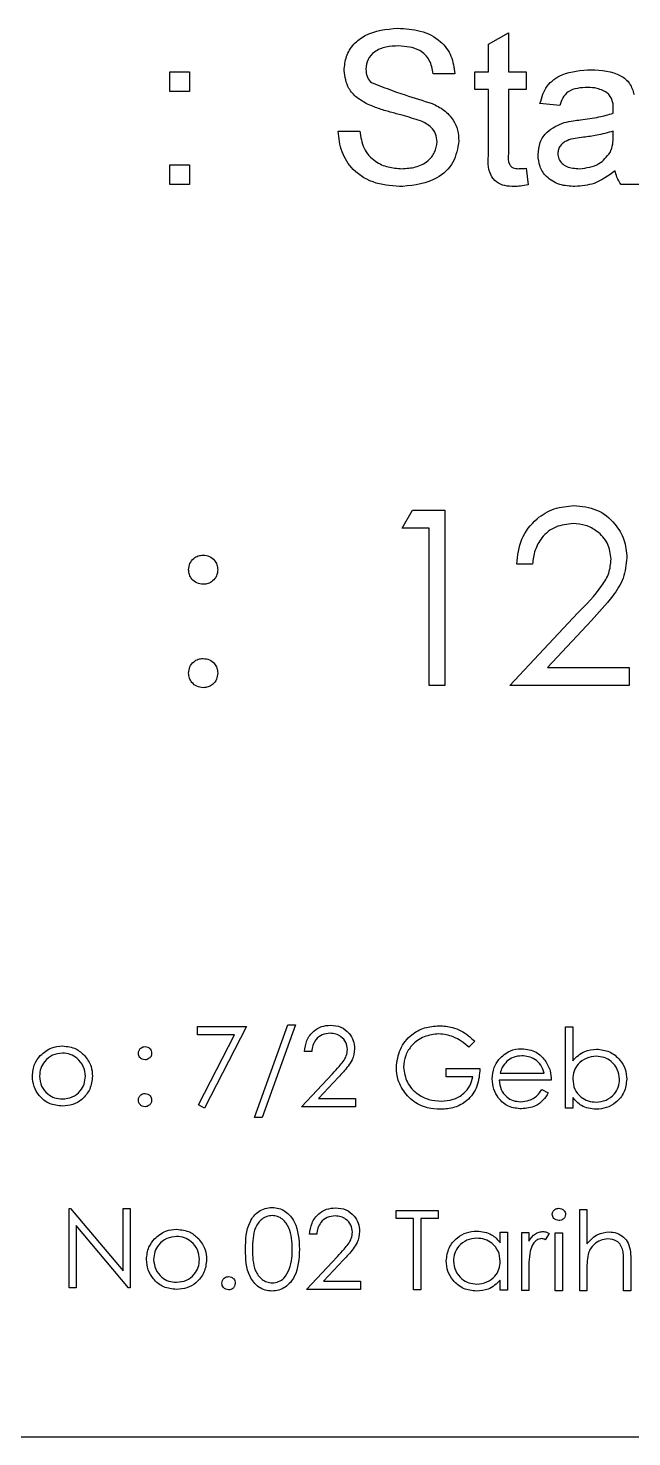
# Model space of a CAD drawing. Extents: x 150 to 4150, y 50 to 2920.
# Drawn here: x 1415.3 to 1439.4, y 2314.1 to 2370.3 of the extents above; entities that cross this region are included whole.
import ezdxf

# ---------------------------------------------------------------- set-up
doc = ezdxf.new("R2010")
doc.units = 0
doc.header["$LTSCALE"] = 10
doc.linetypes.add('SLD-KATı', pattern=[0])
doc.layers.get('0').update_dxf_attribs({"linetype": 'CONTINUOUS'})

msp = doc.modelspace()

# ---------------------------------------------------------------- linework, layer by layer
at = {"color": 7, "linetype": 'SLD-KATı'}
for p, q in [((1433.66, 2369.677), (1434.451, 2370.127)), ((1434.451, 2370.127), (1434.451, 2368.581)), ((1433.66, 2368.581), (1433.66, 2369.677)), ((1420.937, 2368.581), (1421.728, 2368.581)), ((1420.937, 2367.791), (1420.937, 2368.581)), ((1421.728, 2368.581), (1421.728, 2367.791)), ((1432.317, 2368.502), (1431.448, 2368.502)), ((1433.107, 2368.581), (1433.66, 2368.581)), ((1433.107, 2367.87), (1433.107, 2368.581)), ((1434.451, 2368.581), (1435.162, 2368.581)), ((1435.162, 2368.581), (1435.162, 2367.87)), ((1433.66, 2367.87), (1433.107, 2367.87)), ((1433.66, 2365.342), (1433.66, 2367.87)), ((1434.451, 2367.87), (1434.451, 2365.314)), ((1435.162, 2367.87), (1434.451, 2367.87)), ((1421.728, 2367.791), (1420.937, 2367.791)), ((1436.505, 2367.237), (1435.715, 2367.316)), ((1427.655, 2366.21), (1428.524, 2366.21)), ((1438.635, 2365.981), (1438.639, 2366.21)), ((1420.937, 2364.867), (1421.728, 2364.867)), ((1420.937, 2364.076), (1420.937, 2364.867)), ((1421.728, 2364.867), (1421.728, 2364.076)), ((1435.162, 2364.728), (1435.241, 2364.065)), ((1421.728, 2364.076), (1420.937, 2364.076)), ((1439.745, 2364.076), (1438.955, 2364.076)), ((1430.209, 2350.358), (1430.62, 2351.076)), ((1430.62, 2351.076), (1431.914, 2351.076)), ((1431.914, 2351.076), (1431.914, 2344.076)), ((1431.286, 2350.358), (1430.209, 2350.358)), ((1431.286, 2344.076), (1431.286, 2350.358)), ((1435.414, 2348.923), (1434.786, 2348.923)), ((1434.517, 2344.076), (1437.232, 2346.973)), ((1437.767, 2346.664), (1436.016, 2344.794)), ((1436.016, 2344.794), (1439.273, 2344.794)), ((1439.273, 2344.794), (1439.273, 2344.076)), ((1431.914, 2344.076), (1431.286, 2344.076)), ((1439.273, 2344.076), (1434.517, 2344.076)), ((1422.042, 2330.458), (1423.996, 2330.458)), ((1422.042, 2330.132), (1422.042, 2330.458)), ((1423.996, 2330.458), (1422.327, 2327.201)), ((1424.322, 2326.82), (1425.65, 2330.525)), ((1425.95, 2330.525), (1424.622, 2326.82)), ((1425.65, 2330.525), (1425.95, 2330.525)), ((1436.737, 2330.452), (1437.022, 2330.452)), ((1436.737, 2327.196), (1436.737, 2330.452)), ((1437.022, 2330.452), (1437.022, 2329.095)), ((1423.514, 2330.132), (1422.042, 2330.132)), ((1422.081, 2327.337), (1423.514, 2330.132)), ((1433.114, 2329.868), (1432.87, 2329.637)), ((1426.601, 2329.455), (1426.316, 2329.455)), ((1426.194, 2327.257), (1427.425, 2328.571)), ((1431.974, 2328.782), (1433.317, 2328.782)), ((1431.974, 2328.456), (1431.974, 2328.782)), ((1434.121, 2328.597), (1435.882, 2328.597)), ((1427.668, 2328.43), (1426.874, 2327.583)), ((1433.033, 2328.456), (1431.974, 2328.456)), ((1436.167, 2328.312), (1434.091, 2328.312)), ((1435.792, 2327.945), (1436.045, 2327.812)), ((1422.327, 2327.201), (1422.081, 2327.337)), ((1426.874, 2327.583), (1428.352, 2327.583)), ((1428.352, 2327.583), (1428.352, 2327.257)), ((1437.022, 2327.625), (1437.022, 2327.196)), ((1424.622, 2326.82), (1424.322, 2326.82)), ((1428.352, 2327.257), (1426.194, 2327.257)), ((1437.022, 2327.196), (1436.737, 2327.196)), ((1416.911, 2323.197), (1416.971, 2323.197)), ((1416.911, 2320.022), (1416.911, 2323.197)), ((1416.971, 2323.197), (1419.068, 2320.698)), ((1419.068, 2323.197), (1419.353, 2323.197)), ((1419.068, 2320.698), (1419.068, 2323.197)), ((1419.353, 2323.197), (1419.353, 2320.022)), ((1429.977, 2323.117), (1431.646, 2323.117)), ((1429.977, 2322.792), (1429.977, 2323.117)), ((1431.646, 2323.117), (1431.646, 2322.792)), ((1437.304, 2323.157), (1437.589, 2323.157)), ((1437.304, 2319.901), (1437.304, 2323.157)), ((1437.589, 2323.157), (1437.589, 2321.783)), ((1417.196, 2322.515), (1417.196, 2320.022)), ((1419.288, 2320.022), (1417.196, 2322.515)), ((1430.669, 2322.792), (1429.977, 2322.792)), ((1430.669, 2319.942), (1430.669, 2322.792)), ((1430.954, 2322.792), (1430.954, 2319.942)), ((1431.646, 2322.792), (1430.954, 2322.792)), ((1426.802, 2322.162), (1426.517, 2322.162)), ((1434.129, 2321.823), (1434.129, 2322.252)), ((1434.129, 2322.252), (1434.414, 2322.252)), ((1434.414, 2322.252), (1434.414, 2319.932)), ((1434.984, 2322.234), (1435.269, 2322.234)), ((1434.984, 2319.914), (1434.984, 2322.234)), ((1435.269, 2322.234), (1435.269, 2321.892)), ((1436.083, 2322.195), (1435.926, 2321.948)), ((1436.327, 2322.226), (1436.612, 2322.226)), ((1436.327, 2319.906), (1436.327, 2322.226)), ((1436.612, 2322.226), (1436.612, 2319.906)), ((1426.395, 2319.964), (1427.627, 2321.278)), ((1427.869, 2321.137), (1427.075, 2320.29)), ((1435.269, 2320.694), (1435.269, 2319.914)), ((1437.589, 2320.739), (1437.589, 2319.901)), ((1439.054, 2319.901), (1439.054, 2320.992)), ((1439.339, 2321.085), (1439.339, 2319.901)), ((1417.196, 2320.022), (1416.911, 2320.022)), ((1419.353, 2320.022), (1419.288, 2320.022)), ((1427.075, 2320.29), (1428.553, 2320.29)), ((1428.553, 2320.29), (1428.553, 2319.964)), ((1434.129, 2319.932), (1434.129, 2320.333)), ((1428.553, 2319.964), (1426.395, 2319.964)), ((1430.954, 2319.942), (1430.669, 2319.942)), ((1434.414, 2319.932), (1434.129, 2319.932)), ((1435.269, 2319.914), (1434.984, 2319.914)), ((1436.612, 2319.906), (1436.327, 2319.906)), ((1437.589, 2319.901), (1437.304, 2319.901)), ((1439.339, 2319.901), (1439.054, 2319.901)), ((1336.697, 2314.076), (1524.697, 2314.076))]:
    msp.add_line(p, q, dxfattribs=at)
for points, knots in [([(1427.892, 2368.631), (1427.912, 2368.821), (1427.954, 2369.201), (1428.261, 2369.7), (1428.928, 2370.214), (1429.577, 2370.276), (1430.031, 2370.319)], [0, 0, 0, 0, 0.187041, 0.374141, 0.561149, 1, 1, 1, 1]), ([(1430.031, 2370.319), (1430.337, 2370.3), (1430.946, 2370.262), (1431.735, 2369.874), (1432.218, 2369.22), (1432.284, 2368.741), (1432.317, 2368.502)], [0, 0, 0, 0, 0.2808004, 0.5601455, 0.779881, 1, 1, 1, 1]), ([(1430.066, 2369.608), (1429.898, 2369.602), (1429.564, 2369.59), (1429.119, 2369.418), (1428.815, 2369.084), (1428.779, 2368.82), (1428.761, 2368.688)], [0, 0, 0, 0, 0.281299, 0.560837, 0.780676, 1, 1, 1, 1]), ([(1431.448, 2368.502), (1431.415, 2368.686), (1431.349, 2369.053), (1430.851, 2369.557), (1430.364, 2369.589), (1430.066, 2369.608)], [0, 0, 0, 0, 0.2810891, 0.5602864, 1, 1, 1, 1]), ([(1428.802, 2367.299), (1428.663, 2367.378), (1428.387, 2367.535), (1427.99, 2367.968), (1427.929, 2368.38), (1427.892, 2368.631)], [0, 0, 0, 0, 0.281464, 0.562264, 1, 1, 1, 1]), ([(1428.761, 2368.688), (1428.772, 2368.573), (1428.79, 2368.368), (1428.923, 2368.212), (1428.982, 2368.144)], [0, 0, 0, 0, 0.559663, 1, 1, 1, 1]), ([(1435.715, 2367.316), (1435.788, 2367.562), (1435.932, 2368.051), (1436.712, 2368.597), (1437.359, 2368.636), (1437.756, 2368.66)], [0, 0, 0, 0, 0.280439, 0.55931, 1, 1, 1, 1]), ([(1437.756, 2368.66), (1438.168, 2368.638), (1438.742, 2368.607), (1439.332, 2368.135), (1439.424, 2367.827), (1439.47, 2367.672)], [0, 0, 0, 0, 0.559243, 0.779176, 1, 1, 1, 1]), ([(1428.982, 2368.144), (1429.428, 2367.974), (1430.226, 2367.671), (1431.044, 2367.425), (1431.406, 2367.316)], [0, 0, 0, 0, 0.558383, 1, 1, 1, 1]), ([(1437.614, 2367.949), (1437.479, 2367.944), (1437.211, 2367.936), (1436.838, 2367.817), (1436.609, 2367.539), (1436.54, 2367.338), (1436.505, 2367.237)], [0, 0, 0, 0, 0.280863, 0.559778, 0.779508, 1, 1, 1, 1]), ([(1438.435, 2367.71), (1438.293, 2367.793), (1438.037, 2367.94), (1437.744, 2367.946), (1437.614, 2367.949)], [0, 0, 0, 0, 0.557865, 1, 1, 1, 1]), ([(1430.949, 2366.616), (1430.705, 2366.695), (1430.304, 2366.823), (1429.736, 2366.967), (1429.258, 2367.104), (1428.954, 2367.234), (1428.802, 2367.299)], [0, 0, 0, 0, 0.339945, 0.560025, 0.780088, 1, 1, 1, 1]), ([(1431.406, 2367.316), (1431.569, 2367.234), (1431.895, 2367.069), (1432.248, 2366.69), (1432.446, 2366.256), (1432.465, 2365.97), (1432.475, 2365.826)], [0, 0, 0, 0, 0.280355, 0.559905, 0.779843, 1, 1, 1, 1]), ([(1438.639, 2367.105), (1438.636, 2367.232), (1438.632, 2367.457), (1438.495, 2367.633), (1438.435, 2367.71)], [0, 0, 0, 0, 0.561932, 1, 1, 1, 1]), ([(1437.333, 2366.662), (1437.579, 2366.693), (1438.02, 2366.749), (1438.447, 2366.869), (1438.635, 2366.921)], [0, 0, 0, 0, 0.560179, 1, 1, 1, 1]), ([(1438.635, 2366.921), (1438.636, 2366.956), (1438.637, 2367.017), (1438.638, 2367.078), (1438.639, 2367.105)], [0, 0, 0, 0, 0.560139, 1, 1, 1, 1]), ([(1430.236, 2363.997), (1429.877, 2364.016), (1429.161, 2364.052), (1428.259, 2364.568), (1427.751, 2365.368), (1427.687, 2365.929), (1427.655, 2366.21)], [0, 0, 0, 0, 0.2808139, 0.5595665, 0.7796157, 1, 1, 1, 1]), ([(1428.524, 2366.21), (1428.559, 2365.975), (1428.629, 2365.507), (1429.086, 2364.994), (1429.645, 2364.747), (1430.014, 2364.722), (1430.198, 2364.709)], [0, 0, 0, 0, 0.280621, 0.55867, 0.7792, 1, 1, 1, 1]), ([(1431.606, 2365.784), (1431.596, 2365.89), (1431.576, 2366.103), (1431.35, 2366.427), (1431.101, 2366.545), (1430.949, 2366.616)], [0, 0, 0, 0, 0.280106, 0.559992, 1, 1, 1, 1]), ([(1435.636, 2365.27), (1435.653, 2365.437), (1435.688, 2365.769), (1436.034, 2366.286), (1436.437, 2366.449), (1436.683, 2366.548)], [0, 0, 0, 0, 0.28045, 0.560991, 1, 1, 1, 1]), ([(1436.683, 2366.548), (1436.803, 2366.575), (1437.018, 2366.622), (1437.237, 2366.65), (1437.333, 2366.662)], [0, 0, 0, 0, 0.5599041, 1, 1, 1, 1]), ([(1438.639, 2366.21), (1438.42, 2366.149), (1438.029, 2366.039), (1437.627, 2365.987), (1437.45, 2365.964)], [0, 0, 0, 0, 0.5597592, 1, 1, 1, 1]), ([(1430.198, 2364.709), (1430.383, 2364.72), (1430.752, 2364.743), (1431.229, 2364.97), (1431.543, 2365.35), (1431.585, 2365.639), (1431.606, 2365.784)], [0, 0, 0, 0, 0.280918, 0.560833, 0.780498, 1, 1, 1, 1]), ([(1432.475, 2365.826), (1432.426, 2365.526), (1432.327, 2364.925), (1431.491, 2364.142), (1430.712, 2364.052), (1430.236, 2363.997)], [0, 0, 0, 0, 0.279949, 0.56008, 1, 1, 1, 1]), ([(1437.45, 2365.964), (1437.225, 2365.941), (1436.943, 2365.911), (1436.644, 2365.752), (1436.524, 2365.633), (1436.442, 2365.483), (1436.432, 2365.371), (1436.426, 2365.315)], [0, 0, 0, 0, 0.500281, 0.625333, 0.750295, 0.875135, 1, 1, 1, 1]), ([(1438.518, 2365.356), (1438.559, 2365.469), (1438.632, 2365.671), (1438.634, 2365.886), (1438.635, 2365.981)], [0, 0, 0, 0, 0.558935, 1, 1, 1, 1]), ([(1434.684, 2363.997), (1434.56, 2364.002), (1434.312, 2364.011), (1433.955, 2364.154), (1433.615, 2364.606), (1433.642, 2365.038), (1433.66, 2365.342)], [0, 0, 0, 0, 0.187436, 0.373827, 0.559479, 1, 1, 1, 1]), ([(1434.451, 2365.314), (1434.441, 2365.165), (1434.428, 2364.979), (1434.551, 2364.8), (1434.67, 2364.716), (1434.779, 2364.712), (1434.852, 2364.709)], [0, 0, 0, 0, 0.499584, 0.625254, 0.750345, 1, 1, 1, 1]), ([(1437.11, 2363.997), (1436.904, 2364.009), (1436.493, 2364.033), (1435.982, 2364.332), (1435.678, 2364.785), (1435.65, 2365.108), (1435.636, 2365.27)], [0, 0, 0, 0, 0.280812, 0.559702, 0.779688, 1, 1, 1, 1]), ([(1436.426, 2365.315), (1436.435, 2365.241), (1436.451, 2365.093), (1436.591, 2364.912), (1436.863, 2364.734), (1437.114, 2364.719), (1437.291, 2364.709)], [0, 0, 0, 0, 0.186591, 0.373501, 0.560628, 1, 1, 1, 1]), ([(1437.291, 2364.709), (1437.569, 2364.743), (1438.066, 2364.804), (1438.38, 2365.187), (1438.518, 2365.356)], [0, 0, 0, 0, 0.5597489, 1, 1, 1, 1]), ([(1434.852, 2364.709), (1434.91, 2364.71), (1435.014, 2364.714), (1435.117, 2364.724), (1435.162, 2364.728)], [0, 0, 0, 0, 0.559973, 1, 1, 1, 1]), ([(1438.718, 2364.63), (1438.448, 2364.429), (1437.967, 2364.07), (1437.372, 2364.02), (1437.11, 2363.997)], [0, 0, 0, 0, 0.559968, 1, 1, 1, 1]), ([(1438.955, 2364.076), (1438.892, 2364.172), (1438.78, 2364.343), (1438.737, 2364.542), (1438.718, 2364.63)], [0, 0, 0, 0, 0.559658, 1, 1, 1, 1]), ([(1435.241, 2364.065), (1435.138, 2364.045), (1434.954, 2364.008), (1434.767, 2364.001), (1434.684, 2363.997)], [0, 0, 0, 0, 0.560078, 1, 1, 1, 1]), ([(1434.786, 2348.923), (1434.827, 2349.263), (1434.909, 2349.943), (1435.506, 2350.72), (1436.266, 2351.187), (1436.801, 2351.233), (1437.069, 2351.256)], [0, 0, 0, 0, 0.280028, 0.559519, 0.779669, 1, 1, 1, 1]), ([(1437.069, 2351.256), (1437.381, 2351.227), (1438.005, 2351.169), (1438.698, 2350.599), (1439.118, 2349.907), (1439.162, 2349.419), (1439.184, 2349.175)], [0, 0, 0, 0, 0.279893, 0.559222, 0.779589, 1, 1, 1, 1]), ([(1437.037, 2350.538), (1436.798, 2350.514), (1436.32, 2350.465), (1435.78, 2350.028), (1435.489, 2349.48), (1435.439, 2349.109), (1435.414, 2348.923)], [0, 0, 0, 0, 0.279704, 0.558848, 0.779191, 1, 1, 1, 1]), ([(1438.556, 2349.119), (1438.526, 2349.335), (1438.467, 2349.769), (1438.04, 2350.227), (1437.548, 2350.499), (1437.207, 2350.525), (1437.037, 2350.538)], [0, 0, 0, 0, 0.2791272, 0.558981, 0.7793466, 1, 1, 1, 1]), ([(1421.684, 2348.698), (1421.694, 2348.784), (1421.716, 2348.956), (1421.874, 2349.146), (1422.065, 2349.263), (1422.2, 2349.275), (1422.267, 2349.282)], [0, 0, 0, 0, 0.2796, 0.559429, 0.779684, 1, 1, 1, 1]), ([(1422.267, 2349.282), (1422.353, 2349.272), (1422.526, 2349.252), (1422.715, 2349.092), (1422.834, 2348.902), (1422.845, 2348.766), (1422.85, 2348.698)], [0, 0, 0, 0, 0.2796102, 0.5592233, 0.7794933, 1, 1, 1, 1]), ([(1437.232, 2346.973), (1437.568, 2347.319), (1438.035, 2347.8), (1438.499, 2348.547), (1438.537, 2348.928), (1438.556, 2349.119)], [0, 0, 0, 0, 0.560722, 0.780525, 1, 1, 1, 1]), ([(1439.184, 2349.175), (1439.155, 2348.897), (1439.098, 2348.342), (1438.539, 2347.502), (1438.06, 2346.982), (1437.767, 2346.664)], [0, 0, 0, 0, 0.279303, 0.559156, 1, 1, 1, 1]), ([(1422.267, 2348.115), (1422.181, 2348.125), (1422.009, 2348.145), (1421.819, 2348.304), (1421.702, 2348.495), (1421.69, 2348.631), (1421.684, 2348.698)], [0, 0, 0, 0, 0.279648, 0.559253, 0.779584, 1, 1, 1, 1]), ([(1422.85, 2348.698), (1422.841, 2348.612), (1422.821, 2348.439), (1422.661, 2348.25), (1422.47, 2348.132), (1422.335, 2348.121), (1422.267, 2348.115)], [0, 0, 0, 0, 0.279532, 0.559337, 0.779545, 1, 1, 1, 1]), ([(1421.684, 2344.57), (1421.694, 2344.656), (1421.714, 2344.828), (1421.873, 2345.019), (1422.064, 2345.136), (1422.199, 2345.147), (1422.267, 2345.153)], [0, 0, 0, 0, 0.279528, 0.559248, 0.779546, 1, 1, 1, 1]), ([(1422.267, 2345.153), (1422.353, 2345.144), (1422.526, 2345.124), (1422.715, 2344.963), (1422.834, 2344.774), (1422.845, 2344.638), (1422.85, 2344.57)], [0, 0, 0, 0, 0.2796102, 0.5592233, 0.7794933, 1, 1, 1, 1]), ([(1422.267, 2343.987), (1422.181, 2343.997), (1422.01, 2344.018), (1421.82, 2344.177), (1421.703, 2344.368), (1421.69, 2344.503), (1421.684, 2344.57)], [0, 0, 0, 0, 0.279592, 0.559131, 0.77957, 1, 1, 1, 1]), ([(1422.85, 2344.57), (1422.84, 2344.484), (1422.82, 2344.312), (1422.661, 2344.122), (1422.47, 2344.005), (1422.335, 2343.993), (1422.267, 2343.987)], [0, 0, 0, 0, 0.279465, 0.55938, 0.779675, 1, 1, 1, 1]), ([(1426.316, 2329.455), (1426.335, 2329.609), (1426.372, 2329.918), (1426.643, 2330.27), (1426.987, 2330.482), (1427.23, 2330.503), (1427.352, 2330.513)], [0, 0, 0, 0, 0.280035, 0.559529, 0.779673, 1, 1, 1, 1]), ([(1427.337, 2330.188), (1427.229, 2330.177), (1427.012, 2330.154), (1426.767, 2329.956), (1426.635, 2329.708), (1426.612, 2329.539), (1426.601, 2329.455)], [0, 0, 0, 0, 0.279703, 0.558853, 0.779181, 1, 1, 1, 1]), ([(1428.026, 2329.544), (1428.013, 2329.642), (1427.986, 2329.839), (1427.792, 2330.047), (1427.569, 2330.17), (1427.414, 2330.182), (1427.337, 2330.188)], [0, 0, 0, 0, 0.2791057, 0.5589951, 0.7793597, 1, 1, 1, 1]), ([(1427.352, 2330.513), (1427.493, 2330.5), (1427.776, 2330.474), (1428.09, 2330.215), (1428.281, 2329.901), (1428.301, 2329.68), (1428.311, 2329.57)], [0, 0, 0, 0, 0.279899, 0.559247, 0.77961, 1, 1, 1, 1]), ([(1429.98, 2328.824), (1430.011, 2329.073), (1430.074, 2329.57), (1430.53, 2330.129), (1431.1, 2330.444), (1431.491, 2330.476), (1431.687, 2330.492)], [0, 0, 0, 0, 0.279597, 0.559074, 0.779407, 1, 1, 1, 1]), ([(1431.678, 2330.166), (1431.477, 2330.142), (1431.075, 2330.093), (1430.606, 2329.754), (1430.318, 2329.311), (1430.282, 2328.995), (1430.265, 2328.837)], [0, 0, 0, 0, 0.279849, 0.559569, 0.779858, 1, 1, 1, 1]), ([(1432.87, 2329.637), (1432.673, 2329.798), (1432.323, 2330.087), (1431.875, 2330.142), (1431.678, 2330.166)], [0, 0, 0, 0, 0.559821, 1, 1, 1, 1]), ([(1431.687, 2330.492), (1431.869, 2330.478), (1432.168, 2330.456), (1432.556, 2330.297), (1432.855, 2330.108), (1433.028, 2329.948), (1433.114, 2329.868)], [0, 0, 0, 0, 0.339532, 0.559586, 0.77973, 1, 1, 1, 1]), ([(1415.766, 2329.298), (1415.91, 2329.422), (1416.166, 2329.645), (1416.502, 2329.671), (1416.65, 2329.682)], [0, 0, 0, 0, 0.558902, 1, 1, 1, 1]), ([(1416.65, 2329.682), (1416.839, 2329.663), (1417.175, 2329.627), (1417.423, 2329.4), (1417.532, 2329.3)], [0, 0, 0, 0, 0.559184, 1, 1, 1, 1]), ([(1419.681, 2329.393), (1419.686, 2329.432), (1419.696, 2329.51), (1419.768, 2329.596), (1419.854, 2329.649), (1419.915, 2329.655), (1419.946, 2329.658)], [0, 0, 0, 0, 0.279693, 0.559481, 0.779688, 1, 1, 1, 1]), ([(1419.946, 2329.658), (1419.985, 2329.653), (1420.063, 2329.644), (1420.149, 2329.572), (1420.203, 2329.486), (1420.208, 2329.424), (1420.211, 2329.393)], [0, 0, 0, 0, 0.279599, 0.559171, 0.779447, 1, 1, 1, 1]), ([(1415.448, 2328.475), (1415.465, 2328.646), (1415.495, 2328.952), (1415.683, 2329.192), (1415.766, 2329.298)], [0, 0, 0, 0, 0.559276, 1, 1, 1, 1]), ([(1416.649, 2329.397), (1416.513, 2329.381), (1416.242, 2329.348), (1415.945, 2329.094), (1415.761, 2328.793), (1415.742, 2328.58), (1415.733, 2328.473)], [0, 0, 0, 0, 0.279498, 0.559287, 0.779564, 1, 1, 1, 1]), ([(1417.565, 2328.473), (1417.549, 2328.609), (1417.518, 2328.88), (1417.267, 2329.179), (1416.969, 2329.368), (1416.756, 2329.388), (1416.649, 2329.397)], [0, 0, 0, 0, 0.279548, 0.559384, 0.779657, 1, 1, 1, 1]), ([(1417.532, 2329.3), (1417.634, 2329.162), (1417.818, 2328.915), (1417.84, 2328.61), (1417.85, 2328.475)], [0, 0, 0, 0, 0.559178, 1, 1, 1, 1]), ([(1419.946, 2329.129), (1419.907, 2329.133), (1419.829, 2329.142), (1419.743, 2329.215), (1419.69, 2329.301), (1419.684, 2329.363), (1419.681, 2329.393)], [0, 0, 0, 0, 0.279694, 0.559375, 0.779639, 1, 1, 1, 1]), ([(1420.211, 2329.393), (1420.206, 2329.354), (1420.197, 2329.276), (1420.125, 2329.19), (1420.038, 2329.136), (1419.977, 2329.131), (1419.946, 2329.129)], [0, 0, 0, 0, 0.279488, 0.559288, 0.779553, 1, 1, 1, 1]), ([(1427.425, 2328.571), (1427.517, 2328.668), (1427.668, 2328.827), (1427.862, 2329.06), (1428, 2329.285), (1428.017, 2329.458), (1428.026, 2329.544)], [0, 0, 0, 0, 0.340582, 0.560886, 0.780635, 1, 1, 1, 1]), ([(1428.311, 2329.57), (1428.292, 2329.417), (1428.26, 2329.164), (1428.056, 2328.875), (1427.87, 2328.647), (1427.736, 2328.503), (1427.668, 2328.43)], [0, 0, 0, 0, 0.338367, 0.55876, 0.779366, 1, 1, 1, 1]), ([(1433.806, 2328.366), (1433.82, 2328.524), (1433.845, 2328.806), (1434.003, 2329.038), (1434.073, 2329.141)], [0, 0, 0, 0, 0.559432, 1, 1, 1, 1]), ([(1434.073, 2329.141), (1434.215, 2329.281), (1434.47, 2329.532), (1434.824, 2329.561), (1434.98, 2329.573)], [0, 0, 0, 0, 0.5585763, 1, 1, 1, 1]), ([(1434.397, 2329.071), (1434.327, 2328.993), (1434.204, 2328.852), (1434.146, 2328.675), (1434.121, 2328.597)], [0, 0, 0, 0, 0.558777, 1, 1, 1, 1]), ([(1434.995, 2329.289), (1434.871, 2329.278), (1434.651, 2329.259), (1434.475, 2329.128), (1434.397, 2329.071)], [0, 0, 0, 0, 0.559442, 1, 1, 1, 1]), ([(1434.98, 2329.573), (1435.186, 2329.55), (1435.555, 2329.507), (1435.804, 2329.236), (1435.914, 2329.117)], [0, 0, 0, 0, 0.55892, 1, 1, 1, 1]), ([(1435.882, 2328.597), (1435.847, 2328.706), (1435.777, 2328.926), (1435.534, 2329.147), (1435.264, 2329.267), (1435.084, 2329.281), (1434.995, 2329.289)], [0, 0, 0, 0, 0.280136, 0.559183, 0.779595, 1, 1, 1, 1]), ([(1435.914, 2329.117), (1435.997, 2328.977), (1436.145, 2328.727), (1436.16, 2328.439), (1436.167, 2328.312)], [0, 0, 0, 0, 0.558956, 1, 1, 1, 1]), ([(1437.022, 2329.095), (1437.17, 2329.242), (1437.436, 2329.504), (1437.805, 2329.541), (1437.968, 2329.557)], [0, 0, 0, 0, 0.559301, 1, 1, 1, 1]), ([(1437.961, 2329.272), (1437.825, 2329.255), (1437.553, 2329.221), (1437.235, 2328.989), (1437.05, 2328.682), (1437.031, 2328.468), (1437.022, 2328.36)], [0, 0, 0, 0, 0.279779, 0.559476, 0.77961, 1, 1, 1, 1]), ([(1438.894, 2328.351), (1438.875, 2328.487), (1438.836, 2328.757), (1438.588, 2329.061), (1438.281, 2329.24), (1438.068, 2329.261), (1437.961, 2329.272)], [0, 0, 0, 0, 0.279379, 0.559096, 0.779546, 1, 1, 1, 1]), ([(1437.968, 2329.557), (1438.146, 2329.536), (1438.503, 2329.494), (1438.897, 2329.166), (1439.143, 2328.772), (1439.167, 2328.492), (1439.179, 2328.351)], [0, 0, 0, 0, 0.279578, 0.559327, 0.779595, 1, 1, 1, 1]), ([(1416.65, 2327.281), (1416.472, 2327.299), (1416.117, 2327.334), (1415.726, 2327.664), (1415.487, 2328.058), (1415.461, 2328.336), (1415.448, 2328.475)], [0, 0, 0, 0, 0.279773, 0.55919, 0.779589, 1, 1, 1, 1]), ([(1415.733, 2328.473), (1415.75, 2328.339), (1415.784, 2328.071), (1416.026, 2327.767), (1416.332, 2327.594), (1416.543, 2327.575), (1416.649, 2327.566)], [0, 0, 0, 0, 0.279626, 0.559178, 0.779514, 1, 1, 1, 1]), ([(1416.649, 2327.566), (1416.784, 2327.581), (1417.052, 2327.611), (1417.356, 2327.854), (1417.534, 2328.157), (1417.555, 2328.368), (1417.565, 2328.473)], [0, 0, 0, 0, 0.279737, 0.559111, 0.779587, 1, 1, 1, 1]), ([(1417.85, 2328.475), (1417.828, 2328.299), (1417.784, 2327.946), (1417.464, 2327.549), (1417.068, 2327.312), (1416.789, 2327.291), (1416.65, 2327.281)], [0, 0, 0, 0, 0.279522, 0.559384, 0.779502, 1, 1, 1, 1]), ([(1430.369, 2327.754), (1430.244, 2327.936), (1430.019, 2328.26), (1429.992, 2328.652), (1429.98, 2328.824)], [0, 0, 0, 0, 0.559292, 1, 1, 1, 1]), ([(1430.265, 2328.837), (1430.297, 2328.627), (1430.362, 2328.207), (1430.783, 2327.763), (1431.273, 2327.519), (1431.604, 2327.493), (1431.769, 2327.479)], [0, 0, 0, 0, 0.2790759, 0.5585961, 0.779239, 1, 1, 1, 1]), ([(1433.317, 2328.782), (1433.298, 2328.542), (1433.259, 2328.064), (1432.857, 2327.498), (1432.308, 2327.192), (1431.933, 2327.167), (1431.745, 2327.154)], [0, 0, 0, 0, 0.280339, 0.5593614, 0.7793635, 1, 1, 1, 1]), ([(1431.769, 2327.479), (1431.933, 2327.492), (1432.261, 2327.517), (1432.663, 2327.753), (1432.941, 2328.08), (1433.002, 2328.331), (1433.033, 2328.456)], [0, 0, 0, 0, 0.280255, 0.559919, 0.779939, 1, 1, 1, 1]), ([(1434.973, 2327.172), (1434.796, 2327.188), (1434.444, 2327.219), (1434.065, 2327.558), (1433.844, 2327.954), (1433.819, 2328.229), (1433.806, 2328.366)], [0, 0, 0, 0, 0.279886, 0.558844, 0.779437, 1, 1, 1, 1]), ([(1434.091, 2328.312), (1434.105, 2328.186), (1434.135, 2327.935), (1434.359, 2327.65), (1434.641, 2327.481), (1434.838, 2327.465), (1434.937, 2327.457)], [0, 0, 0, 0, 0.279987, 0.559359, 0.779535, 1, 1, 1, 1]), ([(1434.937, 2327.457), (1435.054, 2327.468), (1435.247, 2327.487), (1435.493, 2327.604), (1435.663, 2327.758), (1435.748, 2327.883), (1435.792, 2327.945)], [0, 0, 0, 0, 0.339443, 0.559602, 0.779476, 1, 1, 1, 1]), ([(1437.022, 2328.36), (1437.037, 2328.223), (1437.067, 2327.948), (1437.323, 2327.644), (1437.633, 2327.466), (1437.849, 2327.449), (1437.956, 2327.44)], [0, 0, 0, 0, 0.279622, 0.559176, 0.779505, 1, 1, 1, 1]), ([(1437.956, 2327.44), (1438.092, 2327.456), (1438.364, 2327.487), (1438.673, 2327.729), (1438.859, 2328.031), (1438.882, 2328.245), (1438.894, 2328.351)], [0, 0, 0, 0, 0.279743, 0.559265, 0.779724, 1, 1, 1, 1]), ([(1439.179, 2328.351), (1439.157, 2328.173), (1439.113, 2327.817), (1438.776, 2327.429), (1438.379, 2327.191), (1438.099, 2327.167), (1437.959, 2327.155)], [0, 0, 0, 0, 0.279442, 0.559219, 0.779564, 1, 1, 1, 1]), ([(1419.681, 2327.521), (1419.686, 2327.56), (1419.695, 2327.638), (1419.767, 2327.724), (1419.854, 2327.777), (1419.915, 2327.783), (1419.946, 2327.785)], [0, 0, 0, 0, 0.279566, 0.559245, 0.779534, 1, 1, 1, 1]), ([(1419.946, 2327.256), (1419.907, 2327.261), (1419.829, 2327.271), (1419.743, 2327.342), (1419.69, 2327.429), (1419.684, 2327.49), (1419.681, 2327.521)], [0, 0, 0, 0, 0.279593, 0.559115, 0.779512, 1, 1, 1, 1]), ([(1419.946, 2327.785), (1419.985, 2327.781), (1420.063, 2327.772), (1420.149, 2327.699), (1420.203, 2327.613), (1420.208, 2327.552), (1420.211, 2327.521)], [0, 0, 0, 0, 0.279572, 0.559155, 0.779439, 1, 1, 1, 1]), ([(1420.211, 2327.521), (1420.206, 2327.482), (1420.197, 2327.404), (1420.124, 2327.318), (1420.038, 2327.265), (1419.977, 2327.259), (1419.946, 2327.256)], [0, 0, 0, 0, 0.279413, 0.559425, 0.779688, 1, 1, 1, 1]), ([(1431.745, 2327.154), (1431.568, 2327.164), (1431.277, 2327.181), (1430.897, 2327.324), (1430.603, 2327.505), (1430.447, 2327.671), (1430.369, 2327.754)], [0, 0, 0, 0, 0.339783, 0.559869, 0.779909, 1, 1, 1, 1]), ([(1436.045, 2327.812), (1435.98, 2327.707), (1435.85, 2327.497), (1435.486, 2327.228), (1435.167, 2327.193), (1434.973, 2327.172)], [0, 0, 0, 0, 0.280902, 0.561385, 1, 1, 1, 1]), ([(1437.959, 2327.155), (1437.75, 2327.179), (1437.376, 2327.222), (1437.13, 2327.502), (1437.022, 2327.625)], [0, 0, 0, 0, 0.5589204, 1, 1, 1, 1]), ([(1423.953, 2321.565), (1423.965, 2321.944), (1423.981, 2322.418), (1424.276, 2322.895), (1424.483, 2323.085), (1424.736, 2323.212), (1424.922, 2323.227), (1425.014, 2323.235)], [0, 0, 0, 0, 0.4987105, 0.6241787, 0.7494729, 0.8747556, 1, 1, 1, 1]), ([(1425.024, 2322.909), (1424.951, 2322.902), (1424.806, 2322.887), (1424.612, 2322.776), (1424.458, 2322.62), (1424.248, 2322.233), (1424.243, 2321.862), (1424.238, 2321.566)], [0, 0, 0, 0, 0.125143, 0.250417, 0.375517, 0.500841, 1, 1, 1, 1]), ([(1425.014, 2323.235), (1425.108, 2323.227), (1425.295, 2323.212), (1425.635, 2323.047), (1426.065, 2322.517), (1426.092, 2321.946), (1426.11, 2321.565)], [0, 0, 0, 0, 0.1256042, 0.2511885, 0.5005847, 1, 1, 1, 1]), ([(1425.825, 2321.566), (1425.814, 2321.861), (1425.796, 2322.302), (1425.499, 2322.739), (1425.242, 2322.886), (1425.097, 2322.902), (1425.024, 2322.909)], [0, 0, 0, 0, 0.500077, 0.749025, 0.874606, 1, 1, 1, 1]), ([(1426.517, 2322.162), (1426.536, 2322.316), (1426.573, 2322.625), (1426.844, 2322.977), (1427.188, 2323.189), (1427.431, 2323.21), (1427.553, 2323.22)], [0, 0, 0, 0, 0.280032, 0.559522, 0.779664, 1, 1, 1, 1]), ([(1427.538, 2322.895), (1427.43, 2322.884), (1427.213, 2322.861), (1426.968, 2322.663), (1426.836, 2322.415), (1426.813, 2322.246), (1426.802, 2322.162)], [0, 0, 0, 0, 0.279703, 0.558853, 0.779181, 1, 1, 1, 1]), ([(1428.227, 2322.251), (1428.214, 2322.349), (1428.187, 2322.546), (1427.993, 2322.754), (1427.77, 2322.877), (1427.615, 2322.889), (1427.538, 2322.895)], [0, 0, 0, 0, 0.2791704, 0.5590008, 0.7793458, 1, 1, 1, 1]), ([(1427.553, 2323.22), (1427.694, 2323.207), (1427.977, 2323.181), (1428.291, 2322.922), (1428.482, 2322.608), (1428.502, 2322.387), (1428.512, 2322.277)], [0, 0, 0, 0, 0.27989, 0.559241, 0.779607, 1, 1, 1, 1]), ([(1436.205, 2322.958), (1436.21, 2322.995), (1436.221, 2323.07), (1436.295, 2323.149), (1436.38, 2323.196), (1436.439, 2323.201), (1436.468, 2323.203)], [0, 0, 0, 0, 0.2792283, 0.5588181, 0.7794349, 1, 1, 1, 1]), ([(1436.468, 2322.715), (1436.431, 2322.719), (1436.357, 2322.727), (1436.271, 2322.79), (1436.215, 2322.87), (1436.208, 2322.928), (1436.205, 2322.958)], [0, 0, 0, 0, 0.279741, 0.559674, 0.779944, 1, 1, 1, 1]), ([(1436.468, 2323.203), (1436.506, 2323.199), (1436.581, 2323.192), (1436.668, 2323.128), (1436.725, 2323.047), (1436.731, 2322.987), (1436.734, 2322.958)], [0, 0, 0, 0, 0.279917, 0.559854, 0.779886, 1, 1, 1, 1]), ([(1436.734, 2322.958), (1436.729, 2322.92), (1436.718, 2322.845), (1436.642, 2322.768), (1436.557, 2322.721), (1436.498, 2322.717), (1436.468, 2322.715)], [0, 0, 0, 0, 0.27914, 0.558901, 0.779346, 1, 1, 1, 1]), ([(1420.323, 2321.979), (1420.466, 2322.104), (1420.722, 2322.326), (1421.058, 2322.352), (1421.207, 2322.363)], [0, 0, 0, 0, 0.558884, 1, 1, 1, 1]), ([(1421.207, 2322.363), (1421.395, 2322.344), (1421.732, 2322.309), (1421.979, 2322.081), (1422.088, 2321.981)], [0, 0, 0, 0, 0.559167, 1, 1, 1, 1]), ([(1428.512, 2322.277), (1428.493, 2322.124), (1428.461, 2321.871), (1428.257, 2321.582), (1428.071, 2321.354), (1427.937, 2321.21), (1427.869, 2321.137)], [0, 0, 0, 0, 0.338362, 0.558762, 0.779367, 1, 1, 1, 1]), ([(1431.972, 2321.098), (1431.994, 2321.276), (1432.038, 2321.632), (1432.374, 2322.019), (1432.771, 2322.257), (1433.051, 2322.281), (1433.19, 2322.293)], [0, 0, 0, 0, 0.279411, 0.559211, 0.77955, 1, 1, 1, 1]), ([(1433.19, 2322.293), (1433.4, 2322.269), (1433.774, 2322.226), (1434.02, 2321.946), (1434.129, 2321.823)], [0, 0, 0, 0, 0.559062, 1, 1, 1, 1]), ([(1435.269, 2321.892), (1435.348, 2322.001), (1435.46, 2322.154), (1435.678, 2322.261), (1435.782, 2322.27), (1435.835, 2322.275)], [0, 0, 0, 0, 0.558819, 0.779478, 1, 1, 1, 1]), ([(1435.835, 2322.275), (1435.884, 2322.269), (1435.972, 2322.258), (1436.049, 2322.214), (1436.083, 2322.195)], [0, 0, 0, 0, 0.55923, 1, 1, 1, 1]), ([(1420.005, 2321.156), (1420.021, 2321.327), (1420.051, 2321.633), (1420.24, 2321.873), (1420.323, 2321.979)], [0, 0, 0, 0, 0.559268, 1, 1, 1, 1]), ([(1421.205, 2322.078), (1421.07, 2322.062), (1420.799, 2322.029), (1420.502, 2321.775), (1420.317, 2321.474), (1420.299, 2321.261), (1420.29, 2321.154)], [0, 0, 0, 0, 0.279499, 0.559279, 0.779563, 1, 1, 1, 1]), ([(1422.121, 2321.154), (1422.106, 2321.29), (1422.074, 2321.562), (1421.824, 2321.86), (1421.525, 2322.049), (1421.312, 2322.069), (1421.205, 2322.078)], [0, 0, 0, 0, 0.279548, 0.559383, 0.779645, 1, 1, 1, 1]), ([(1422.088, 2321.981), (1422.191, 2321.843), (1422.374, 2321.596), (1422.396, 2321.291), (1422.406, 2321.156)], [0, 0, 0, 0, 0.559171, 1, 1, 1, 1]), ([(1427.627, 2321.278), (1427.718, 2321.375), (1427.869, 2321.534), (1428.063, 2321.767), (1428.201, 2321.992), (1428.218, 2322.165), (1428.227, 2322.251)], [0, 0, 0, 0, 0.340545, 0.560861, 0.780622, 1, 1, 1, 1]), ([(1433.194, 2322.008), (1433.058, 2321.992), (1432.786, 2321.96), (1432.477, 2321.718), (1432.291, 2321.415), (1432.268, 2321.202), (1432.257, 2321.095)], [0, 0, 0, 0, 0.279781, 0.5593, 0.779747, 1, 1, 1, 1]), ([(1434.129, 2321.087), (1434.114, 2321.224), (1434.083, 2321.499), (1433.827, 2321.802), (1433.518, 2321.982), (1433.302, 2321.999), (1433.194, 2322.008)], [0, 0, 0, 0, 0.279643, 0.55921, 0.779482, 1, 1, 1, 1]), ([(1435.781, 2321.99), (1435.714, 2321.975), (1435.579, 2321.946), (1435.406, 2321.759), (1435.352, 2321.592), (1435.32, 2321.49)], [0, 0, 0, 0, 0.278354, 0.55877, 1, 1, 1, 1]), ([(1435.926, 2321.948), (1435.9, 2321.96), (1435.854, 2321.982), (1435.803, 2321.987), (1435.781, 2321.99)], [0, 0, 0, 0, 0.560374, 1, 1, 1, 1]), ([(1437.589, 2321.783), (1437.724, 2321.931), (1437.964, 2322.197), (1438.317, 2322.242), (1438.472, 2322.261)], [0, 0, 0, 0, 0.559939, 1, 1, 1, 1]), ([(1438.421, 2321.976), (1438.321, 2321.966), (1438.12, 2321.945), (1437.884, 2321.782), (1437.712, 2321.586), (1437.659, 2321.437), (1437.633, 2321.362)], [0, 0, 0, 0, 0.279564, 0.559396, 0.779725, 1, 1, 1, 1]), ([(1439.021, 2321.52), (1438.998, 2321.593), (1438.95, 2321.74), (1438.746, 2321.944), (1438.544, 2321.964), (1438.421, 2321.976)], [0, 0, 0, 0, 0.281319, 0.561459, 1, 1, 1, 1]), ([(1438.472, 2322.261), (1438.576, 2322.252), (1438.784, 2322.234), (1439.057, 2322.067), (1439.335, 2321.697), (1439.337, 2321.337), (1439.339, 2321.085)], [0, 0, 0, 0, 0.187025, 0.373897, 0.560622, 1, 1, 1, 1]), ([(1421.207, 2319.962), (1421.029, 2319.98), (1420.673, 2320.016), (1420.282, 2320.345), (1420.043, 2320.739), (1420.017, 2321.017), (1420.005, 2321.156)], [0, 0, 0, 0, 0.279781, 0.559189, 0.779592, 1, 1, 1, 1]), ([(1420.29, 2321.154), (1420.306, 2321.02), (1420.34, 2320.752), (1420.583, 2320.448), (1420.889, 2320.275), (1421.1, 2320.256), (1421.205, 2320.247)], [0, 0, 0, 0, 0.279631, 0.559186, 0.779525, 1, 1, 1, 1]), ([(1421.205, 2320.247), (1421.34, 2320.262), (1421.609, 2320.293), (1421.913, 2320.535), (1422.09, 2320.838), (1422.111, 2321.049), (1422.121, 2321.154)], [0, 0, 0, 0, 0.279736, 0.559119, 0.779588, 1, 1, 1, 1]), ([(1422.406, 2321.156), (1422.384, 2320.98), (1422.341, 2320.627), (1422.021, 2320.23), (1421.624, 2319.994), (1421.346, 2319.972), (1421.207, 2319.962)], [0, 0, 0, 0, 0.279526, 0.55939, 0.77951, 1, 1, 1, 1]), ([(1425.014, 2319.897), (1424.922, 2319.905), (1424.736, 2319.92), (1424.399, 2320.086), (1423.982, 2320.619), (1423.965, 2321.186), (1423.953, 2321.565)], [0, 0, 0, 0, 0.12555, 0.251088, 0.500249, 1, 1, 1, 1]), ([(1424.238, 2321.566), (1424.24, 2321.269), (1424.244, 2320.825), (1424.549, 2320.391), (1424.806, 2320.246), (1424.951, 2320.23), (1425.024, 2320.223)], [0, 0, 0, 0, 0.500272, 0.749075, 0.874598, 1, 1, 1, 1]), ([(1426.11, 2321.565), (1426.093, 2321.184), (1426.066, 2320.612), (1425.634, 2320.086), (1425.295, 2319.92), (1425.108, 2319.905), (1425.014, 2319.897)], [0, 0, 0, 0, 0.499393, 0.74874, 0.874372, 1, 1, 1, 1]), ([(1425.705, 2320.768), (1425.746, 2320.914), (1425.818, 2321.176), (1425.823, 2321.447), (1425.825, 2321.566)], [0, 0, 0, 0, 0.5596259, 1, 1, 1, 1]), ([(1435.32, 2321.49), (1435.301, 2321.342), (1435.267, 2321.077), (1435.268, 2320.811), (1435.269, 2320.694)], [0, 0, 0, 0, 0.559637, 1, 1, 1, 1]), ([(1437.633, 2321.362), (1437.617, 2321.246), (1437.588, 2321.04), (1437.589, 2320.831), (1437.589, 2320.739)], [0, 0, 0, 0, 0.559692, 1, 1, 1, 1]), ([(1439.054, 2320.992), (1439.055, 2321.091), (1439.056, 2321.268), (1439.032, 2321.443), (1439.021, 2321.52)], [0, 0, 0, 0, 0.560308, 1, 1, 1, 1]), ([(1425.024, 2320.223), (1425.111, 2320.233), (1425.284, 2320.255), (1425.552, 2320.437), (1425.647, 2320.642), (1425.705, 2320.768)], [0, 0, 0, 0, 0.280249, 0.560818, 1, 1, 1, 1]), ([(1433.181, 2319.891), (1433.003, 2319.912), (1432.646, 2319.954), (1432.252, 2320.282), (1432.008, 2320.678), (1431.984, 2320.958), (1431.972, 2321.098)], [0, 0, 0, 0, 0.279582, 0.559331, 0.779589, 1, 1, 1, 1]), ([(1432.257, 2321.095), (1432.276, 2320.959), (1432.314, 2320.688), (1432.564, 2320.386), (1432.871, 2320.207), (1433.085, 2320.186), (1433.192, 2320.176)], [0, 0, 0, 0, 0.279461, 0.559146, 0.77957, 1, 1, 1, 1]), ([(1433.192, 2320.176), (1433.328, 2320.192), (1433.599, 2320.225), (1433.917, 2320.458), (1434.101, 2320.765), (1434.12, 2320.979), (1434.129, 2321.087)], [0, 0, 0, 0, 0.279819, 0.559366, 0.779572, 1, 1, 1, 1]), ([(1423.017, 2320.209), (1423.021, 2320.248), (1423.031, 2320.326), (1423.102, 2320.413), (1423.189, 2320.466), (1423.251, 2320.471), (1423.281, 2320.474)], [0, 0, 0, 0, 0.279567, 0.559248, 0.779577, 1, 1, 1, 1]), ([(1423.281, 2319.945), (1423.242, 2319.95), (1423.165, 2319.959), (1423.078, 2320.031), (1423.025, 2320.117), (1423.02, 2320.179), (1423.017, 2320.209)], [0, 0, 0, 0, 0.279593, 0.559115, 0.779512, 1, 1, 1, 1]), ([(1423.281, 2320.474), (1423.32, 2320.469), (1423.399, 2320.461), (1423.484, 2320.388), (1423.539, 2320.302), (1423.543, 2320.24), (1423.546, 2320.209)], [0, 0, 0, 0, 0.279603, 0.559174, 0.779449, 1, 1, 1, 1]), ([(1423.546, 2320.209), (1423.541, 2320.17), (1423.532, 2320.092), (1423.46, 2320.006), (1423.373, 2319.953), (1423.312, 2319.947), (1423.281, 2319.945)], [0, 0, 0, 0, 0.279402, 0.559403, 0.779697, 1, 1, 1, 1]), ([(1434.129, 2320.333), (1433.979, 2320.19), (1433.71, 2319.935), (1433.343, 2319.904), (1433.181, 2319.891)], [0, 0, 0, 0, 0.558767, 1, 1, 1, 1])]:
    msp.add_open_spline(points, degree=3, knots=knots, dxfattribs=at)

doc.saveas('drawing.dxf')
